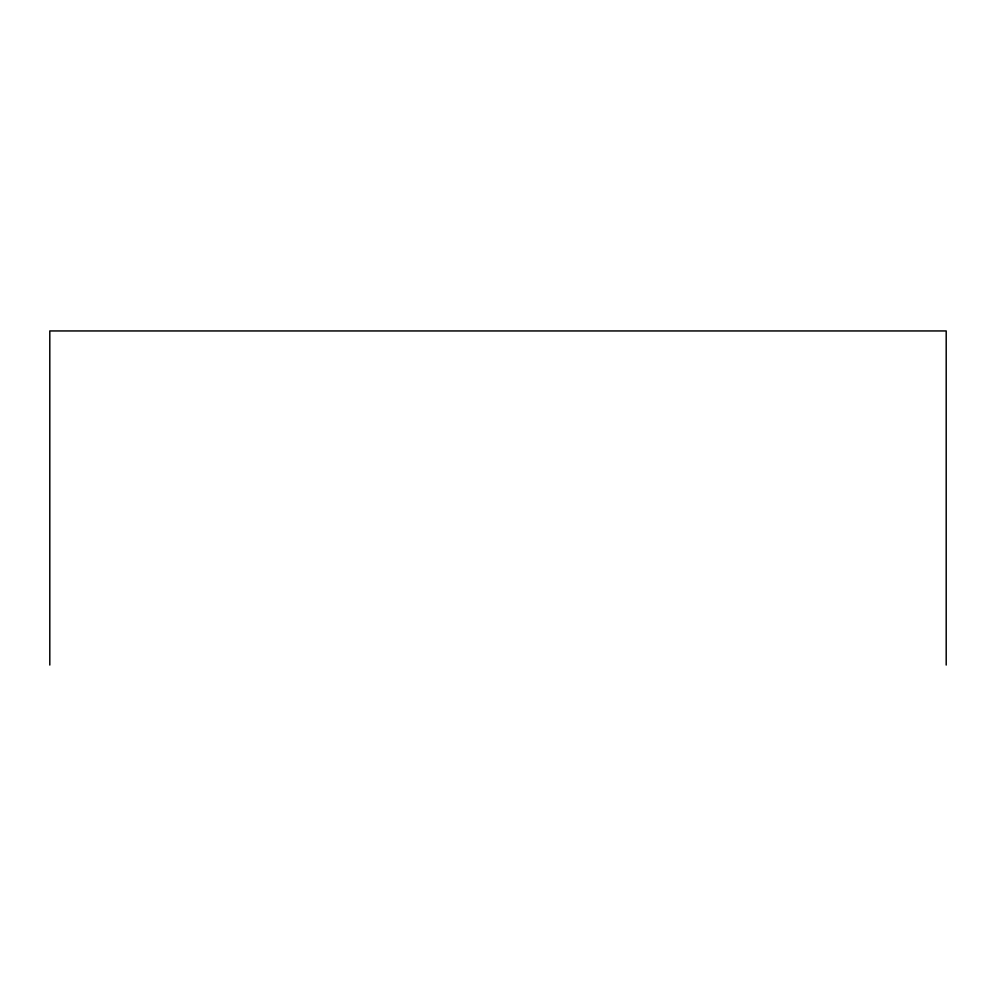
<?xml version="1.0" encoding="UTF-8"?>
<svg xmlns="http://www.w3.org/2000/svg" width="996" height="996" viewBox="0 0 996 996"><rect width="100%" height="100%" fill="white"/><g stroke="black" fill="none" stroke-linecap="round" stroke-linejoin="round"><path stroke-width="1.49" d="M946.2 665.054L946.2 330.946L49.8 330.946L49.8 665.054"/></g></svg>
